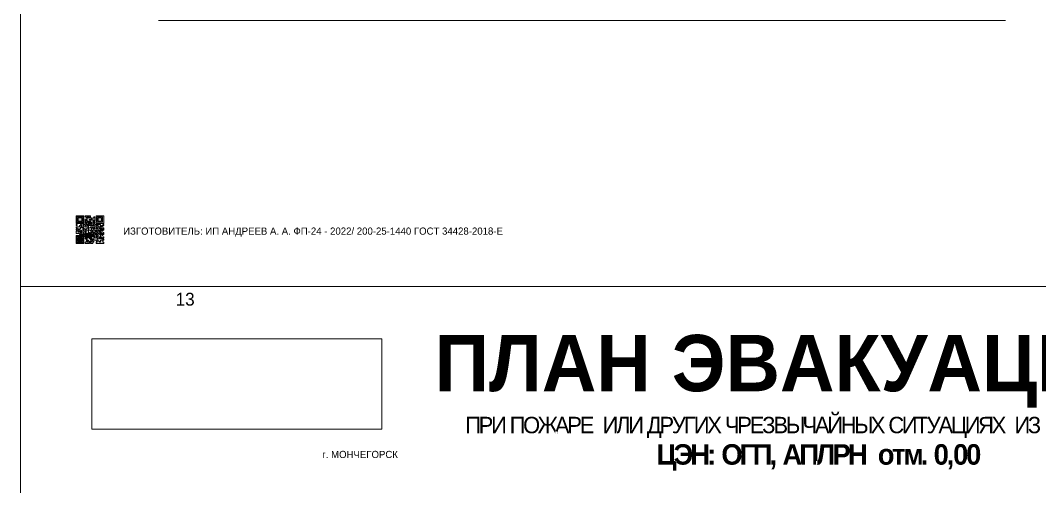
# Model space of a CAD drawing. Header units: millimetres. Extents: x 13810 to 67229, y 12374 to 21950.
# Drawn here: x 42978.8 to 43376.2, y 15261.1 to 15442.9 of the extents above; entities that cross this region are included whole.
import ezdxf

# ---------------------------------------------------------------- set-up
doc = ezdxf.new("R2010")
doc.units = ezdxf.units.MM
doc.styles.add('обычный', font='arial.ttf')
picture_1 = doc.add_image_def('image1.jpg', size_in_pixel=(337, 105))

# ---------------------------------------------------------------- blocks, each defined once
blk = doc.blocks.new('QR')
at = {"lineweight": 0}
h = blk.add_hatch(color=256, dxfattribs=at)
h.dxf.hatch_style = 1
h.paths.add_polyline_path([(9241.16, 2687.38), (9242.01, 2687.38), (9242.01, 2687.83), (9241.59, 2687.83), (9241.59, 2688.68), (9239.45, 2688.68), (9239.45, 2688.25), (9239.86, 2688.25), (9239.86, 2687.83), (9240.29, 2687.83), (9240.29, 2688.25), (9241.16, 2688.25), (9241.16, 2687.83), (9240.29, 2687.83), (9240.29, 2687.38), (9239.45, 2687.38), (9239.45, 2685.22), (9238.57, 2685.22), (9238.57, 2684.8), (9239.02, 2684.8), (9239.02, 2684.37), (9238.13, 2684.37), (9238.13, 2683.92), (9239.02, 2683.92), (9239.02, 2683.5), (9239.44, 2683.5), (9239.44, 2682.64), (9239.87, 2682.64), (9239.87, 2682.18), (9239.44, 2682.18), (9239.44, 2682.64), (9238.13, 2682.64), (9238.13, 2681.76), (9237.71, 2681.76), (9237.71, 2682.64), (9238.13, 2682.64), (9238.13, 2683.07), (9237.27, 2683.07), (9237.27, 2683.51), (9237.71, 2683.51), (9237.71, 2684.37), (9238.13, 2684.37), (9238.13, 2685.22), (9237.71, 2685.22), (9237.71, 2684.8), (9237.28, 2684.8), (9237.28, 2684.38), (9235.98, 2684.38), (9235.98, 2683.92), (9236.4, 2683.92), (9236.4, 2683.49), (9236.84, 2683.49), (9236.84, 2683.07), (9236.4, 2683.07), (9236.4, 2682.64), (9235.98, 2682.64), (9235.98, 2681.76), (9237.29, 2681.76), (9237.29, 2681.33), (9239.43, 2681.33), (9239.43, 2681.76), (9240.74, 2681.76), (9240.74, 2683.05), (9239.87, 2683.05), (9239.87, 2683.5), (9240.29, 2683.5), (9240.29, 2683.91), (9240.74, 2683.91), (9240.74, 2684.81), (9240.29, 2684.81), (9240.29, 2684.79), (9240.29, 2684.37), (9239.45, 2684.37), (9239.45, 2684.8), (9239.87, 2684.8), (9239.87, 2685.21), (9240.74, 2685.21), (9240.74, 2686.1), (9240.29, 2686.1), (9240.29, 2685.64), (9239.86, 2685.64), (9239.86, 2686.95), (9240.29, 2686.95), (9240.29, 2686.52), (9240.74, 2686.52), (9240.74, 2686.1), (9241.16, 2686.1), (9241.16, 2686.53), (9241.59, 2686.53), (9241.59, 2686.1), (9242.02, 2686.1), (9242.02, 2685.21), (9241.59, 2685.21), (9241.59, 2686.1), (9241.16, 2686.1), (9241.16, 2685.21), (9240.74, 2685.21), (9240.74, 2684.81), (9242.89, 2684.81), (9242.89, 2685.22), (9242.47, 2685.22), (9242.47, 2686.11), (9242.89, 2686.11), (9242.89, 2686.52), (9242.46, 2686.52), (9242.46, 2686.95), (9242.89, 2686.95), (9242.89, 2686.52), (9243.32, 2686.52), (9243.32, 2688.26), (9242.9, 2688.26), (9242.9, 2687.83), (9242.47, 2687.83), (9242.47, 2687.38), (9242.01, 2687.38), (9242.01, 2686.94), (9241.16, 2686.94)])
h.paths.add_polyline_path([(9239.02, 2682.18), (9239.02, 2681.76), (9238.54, 2681.76), (9238.54, 2682.18)], flags=16)
h.paths.add_polyline_path([(9237.27, 2682.65), (9237.27, 2682.19), (9236.83, 2682.19), (9236.83, 2682.65)], flags=16)
h = blk.add_hatch(color=256, dxfattribs=at)
h.dxf.hatch_style = 1
h.paths.add_polyline_path([(9238.15, 2687.83), (9236.83, 2687.83), (9236.83, 2686.52), (9238.15, 2686.52)], flags=0)
h.paths.add_polyline_path([(9239.01, 2685.65), (9239.01, 2688.68), (9235.98, 2688.68), (9235.98, 2685.65)])
h.paths.add_polyline_path([(9236.41, 2686.1), (9236.41, 2688.26), (9238.56, 2688.26), (9238.56, 2686.1)], flags=16)
h.paths.add_polyline_path([(9236.83, 2686.52), (9236.83, 2687.83), (9238.15, 2687.83), (9238.15, 2686.52)], flags=0)
h = blk.add_hatch(color=256, dxfattribs=at)
h.dxf.hatch_style = 1
h.paths.add_polyline_path([(9238.15, 2686.52), (9238.15, 2687.83), (9236.83, 2687.83), (9236.83, 2686.52)])
h.paths.add_polyline_path([(9245.91, 2686.52), (9245.91, 2687.83), (9244.59, 2687.83), (9244.59, 2686.52)], flags=0)
h.paths.add_polyline_path([(9246.77, 2685.65), (9246.77, 2688.68), (9243.74, 2688.68), (9243.74, 2685.65)])
h.paths.add_polyline_path([(9244.17, 2686.1), (9244.17, 2688.26), (9246.32, 2688.26), (9246.32, 2686.1)], flags=16)
h.paths.add_polyline_path([(9244.59, 2686.52), (9244.59, 2687.83), (9245.91, 2687.83), (9245.91, 2686.52)], flags=0)
h = blk.add_hatch(color=256, dxfattribs=at)
h.dxf.hatch_style = 1
h.paths.add_polyline_path([(9240.75, 2681.76), (9240.75, 2681.35), (9241.17, 2681.35), (9241.17, 2681.76)])
h.paths.add_polyline_path([(9241.6, 2682.18), (9241.17, 2682.18), (9241.17, 2681.76), (9241.6, 2681.76)])
h.paths.add_polyline_path([(9242.47, 2681.34), (9242.47, 2682.19), (9242.02, 2682.19), (9242.02, 2681.76), (9241.6, 2681.76), (9241.6, 2681.34)])
h.paths.add_polyline_path([(9239.87, 2678.3), (9239.44, 2678.3), (9239.44, 2677.89), (9241.17, 2677.89), (9241.17, 2678.3), (9240.28, 2678.3), (9240.28, 2678.73), (9239.87, 2678.73)])
h.paths.add_polyline_path([(9240.75, 2678.73), (9240.75, 2679.19), (9240.28, 2679.19), (9240.28, 2678.73)])
h.paths.add_polyline_path([(9241.6, 2678.73), (9241.17, 2678.73), (9241.17, 2678.3), (9241.6, 2678.3)])
h.paths.add_polyline_path([(9242.02, 2678.3), (9241.6, 2678.3), (9241.6, 2677.89), (9242.48, 2677.89), (9242.48, 2678.31), (9242.9, 2678.31), (9242.9, 2678.73), (9242.02, 2678.73)])
h.paths.add_polyline_path([(9246.36, 2684.37), (9246.36, 2684.79), (9245.93, 2684.79), (9245.93, 2684.37)])
h.paths.add_polyline_path([(9246.78, 2685.2), (9246.36, 2685.2), (9246.36, 2684.79), (9246.78, 2684.79)])
h.paths.add_polyline_path([(9245.91, 2687.83), (9244.59, 2687.83), (9244.59, 2686.52), (9245.91, 2686.52)])
h = blk.add_hatch(color=256, dxfattribs=at)
h.dxf.hatch_style = 1
h.paths.add_polyline_path([(9243.32, 2686.11), (9242.89, 2686.11), (9242.89, 2685.64), (9243.32, 2685.64)])
h.paths.add_polyline_path([(9239.02, 2683.07), (9239.02, 2683.5), (9238.56, 2683.5), (9238.56, 2683.07)])
h.paths.add_polyline_path([(9236.4, 2684.8), (9236.4, 2685.22), (9235.98, 2685.22), (9235.98, 2684.8)])
h.paths.add_polyline_path([(9236.4, 2683.07), (9236.4, 2683.49), (9235.98, 2683.49), (9235.98, 2683.07)])
h = blk.add_hatch(color=256, dxfattribs=at)
h.dxf.hatch_style = 1
h.paths.add_polyline_path([(9243.32, 2682.64), (9243.32, 2683.07), (9244.62, 2683.07), (9244.62, 2684.37), (9243.74, 2684.37), (9243.74, 2684.8), (9244.62, 2684.8), (9244.62, 2684.37), (9245.48, 2684.37), (9245.48, 2685.22), (9243.32, 2685.22), (9243.32, 2683.5), (9242.89, 2683.5), (9242.89, 2683.06), (9242.01, 2683.06), (9242.01, 2683.91), (9242.47, 2683.91), (9242.47, 2683.5), (9242.89, 2683.5), (9242.89, 2684.38), (9241.59, 2684.38), (9241.59, 2683.91), (9240.74, 2683.91), (9240.74, 2683.05), (9241.59, 2683.05), (9241.59, 2682.64), (9242.47, 2682.64), (9242.47, 2682.19), (9242.91, 2682.19), (9242.91, 2681.34), (9242.48, 2681.34), (9242.48, 2680.91), (9242.91, 2680.91), (9242.91, 2679.17), (9243.75, 2679.17), (9243.75, 2678.73), (9244.2, 2678.73), (9244.2, 2678.3), (9243.75, 2678.3), (9243.75, 2677.88), (9246.78, 2677.88), (9246.78, 2678.3), (9246.35, 2678.3), (9246.35, 2679.19), (9245.48, 2679.19), (9245.48, 2678.31), (9245.05, 2678.31), (9245.05, 2678.73), (9244.62, 2678.73), (9244.62, 2679.19), (9244.2, 2679.19), (9244.2, 2679.61), (9245.05, 2679.61), (9245.05, 2680.46), (9245.48, 2680.46), (9245.48, 2681.34), (9245.04, 2681.34), (9245.04, 2681.76), (9244.63, 2681.76), (9244.63, 2682.19), (9244.21, 2682.19), (9244.21, 2681.76), (9243.32, 2681.76), (9243.32, 2682.19), (9244.21, 2682.19), (9244.21, 2682.64)])
h.paths.add_polyline_path([(9243.75, 2683.49), (9243.75, 2683.92), (9244.21, 2683.92), (9244.21, 2683.49)], flags=16)
h.paths.add_polyline_path([(9243.32, 2681.34), (9244.63, 2681.34), (9244.63, 2680.04), (9243.32, 2680.04)], flags=16)
h.paths.add_polyline_path([(9243.76, 2680.89), (9244.18, 2680.89), (9244.18, 2680.48), (9243.76, 2680.48)], flags=0)
h = blk.add_hatch(color=256, dxfattribs=at)
h.dxf.hatch_style = 1
h.paths.add_polyline_path([(9246.36, 2683.07), (9246.78, 2683.07), (9246.78, 2683.92), (9246.36, 2683.92), (9246.36, 2683.49), (9245.92, 2683.49), (9245.92, 2683.92), (9245.06, 2683.92), (9245.06, 2683.49), (9245.48, 2683.49), (9245.48, 2683.07), (9244.62, 2683.07), (9244.62, 2682.65), (9245.05, 2682.65), (9245.05, 2682.18), (9245.48, 2682.18), (9245.48, 2682.65), (9246.36, 2682.65)])
h.paths.add_polyline_path([(9246.78, 2682.18), (9246.36, 2682.18), (9246.36, 2681.75), (9245.92, 2681.75), (9245.92, 2682.18), (9245.48, 2682.18), (9245.48, 2681.34), (9245.48, 2681.34), (9245.94, 2681.34), (9245.94, 2680.91), (9246.36, 2680.91), (9246.36, 2681.34), (9246.78, 2681.34)])
h = blk.add_hatch(color=256, dxfattribs=at)
h.dxf.hatch_style = 1
h.paths.add_polyline_path([(9235.98, 2680.9), (9235.98, 2677.86), (9239.02, 2677.86), (9239.02, 2680.9)])
h.paths.add_polyline_path([(9238.57, 2680.48), (9238.57, 2678.32), (9236.41, 2678.32), (9236.41, 2680.48)], flags=16)
h.paths.add_polyline_path([(9238.15, 2680.05), (9238.15, 2678.74), (9236.83, 2678.74), (9236.83, 2680.05)], flags=0)
h = blk.add_hatch(color=256, dxfattribs=at)
h.dxf.hatch_style = 1
h.paths.add_polyline_path([(9238.15, 2680.05), (9236.83, 2680.05), (9236.83, 2678.74), (9238.15, 2678.74)])
h = blk.add_hatch(color=256, dxfattribs=at)
h.dxf.hatch_style = 1
h.paths.add_polyline_path([(9242.02, 2680.46), (9242.48, 2680.46), (9242.48, 2680.91), (9241.58, 2680.91), (9241.58, 2681.35), (9241.17, 2681.35), (9241.17, 2680.91), (9240.75, 2680.91), (9240.75, 2681.33), (9239.43, 2681.33), (9239.43, 2680.46), (9239.86, 2680.46), (9239.86, 2680.92), (9240.3, 2680.92), (9240.3, 2680.46), (9239.86, 2680.46), (9239.86, 2680.04), (9239.44, 2680.04), (9239.44, 2679.62), (9239.86, 2679.62), (9239.86, 2679.19), (9240.29, 2679.19), (9240.29, 2680.03), (9241.18, 2680.03), (9241.18, 2680.47), (9241.6, 2680.47), (9241.6, 2680.03), (9241.18, 2680.03), (9241.18, 2679.61), (9241.6, 2679.61), (9241.6, 2679.19), (9242.47, 2679.19), (9242.47, 2679.6), (9242.02, 2679.6)])
h = blk.add_hatch(color=256, dxfattribs=at)
h.dxf.hatch_style = 1
h.paths.add_polyline_path([(9244.18, 2680.48), (9244.18, 2680.89), (9243.76, 2680.89), (9243.76, 2680.48)])
h = blk.add_hatch(color=256, dxfattribs=at)
h.dxf.hatch_style = 1
h.paths.add_polyline_path([(9245.93, 2680.04), (9245.93, 2680.46), (9245.48, 2680.46), (9245.48, 2679.62), (9246.35, 2679.62), (9246.35, 2680.04)])
h.paths.add_polyline_path([(9246.78, 2680.04), (9246.78, 2680.46), (9246.35, 2680.46), (9246.35, 2680.04)])
h.paths.add_polyline_path([(9246.78, 2679.18), (9246.78, 2679.62), (9246.35, 2679.62), (9246.35, 2679.18)])
for points in [[(9237.71, 2685.22), (9238.13, 2685.22), (9238.13, 2684.37), (9237.71, 2684.37), (9237.71, 2683.51), (9237.27, 2683.51), (9237.27, 2683.07), (9238.13, 2683.07), (9238.13, 2682.64), (9237.71, 2682.64), (9237.71, 2681.76), (9238.13, 2681.76), (9238.13, 2682.64), (9239.44, 2682.64), (9239.44, 2683.5), (9239.02, 2683.5), (9239.02, 2683.07), (9238.56, 2683.07), (9238.56, 2683.5), (9239.02, 2683.5), (9239.02, 2683.92), (9238.13, 2683.92), (9238.13, 2684.37), (9239.02, 2684.37), (9239.02, 2684.8), (9238.57, 2684.8), (9238.57, 2685.22), (9239.45, 2685.22), (9239.45, 2687.38), (9240.29, 2687.38), (9240.29, 2687.83), (9239.86, 2687.83), (9239.86, 2688.25), (9239.45, 2688.25), (9239.45, 2688.68), (9241.59, 2688.68), (9241.59, 2687.83), (9242.01, 2687.83), (9242.01, 2687.38), (9242.47, 2687.38), (9242.47, 2687.83), (9242.9, 2687.83), (9242.9, 2688.26), (9243.32, 2688.26), (9243.32, 2686.52), (9242.89, 2686.52), (9242.89, 2686.11), (9243.32, 2686.11), (9243.32, 2685.64), (9242.89, 2685.64), (9242.89, 2686.11), (9242.47, 2686.11), (9242.47, 2685.22), (9242.89, 2685.22), (9242.89, 2684.81), (9240.74, 2684.81), (9240.74, 2683.91), (9241.59, 2683.91), (9241.59, 2684.38), (9242.89, 2684.38), (9242.89, 2683.5), (9242.47, 2683.5), (9242.47, 2683.91), (9242.01, 2683.91), (9242.01, 2683.06), (9242.89, 2683.06), (9242.89, 2683.5), (9243.32, 2683.5), (9243.32, 2685.22), (9245.48, 2685.22), (9245.48, 2684.37), (9244.62, 2684.37), (9244.62, 2683.07), (9245.48, 2683.07), (9245.48, 2683.49), (9245.06, 2683.49), (9245.06, 2683.92), (9245.92, 2683.92), (9245.92, 2683.49), (9246.36, 2683.49), (9246.36, 2683.92), (9246.78, 2683.92), (9246.78, 2683.07), (9246.36, 2683.07), (9246.36, 2682.65), (9245.48, 2682.65), (9245.48, 2682.18), (9245.92, 2682.18), (9245.92, 2681.75), (9246.36, 2681.75), (9246.36, 2682.18), (9246.78, 2682.18), (9246.78, 2681.34), (9246.36, 2681.34), (9246.36, 2680.91), (9245.94, 2680.91), (9245.94, 2681.34), (9245.48, 2681.34), (9245.48, 2680.46), (9245.93, 2680.46), (9245.93, 2680.04), (9246.35, 2680.04), (9246.35, 2680.46), (9246.78, 2680.46), (9246.78, 2680.04), (9246.78, 2680.04), (9246.35, 2680.04), (9246.35, 2679.62), (9246.78, 2679.62), (9246.78, 2679.18), (9246.35, 2679.18), (9246.35, 2678.3), (9246.78, 2678.3), (9246.78, 2677.88), (9243.75, 2677.88), (9243.75, 2678.3), (9244.2, 2678.3), (9244.2, 2678.73), (9243.75, 2678.73), (9243.75, 2679.17), (9242.91, 2679.17), (9242.91, 2680.91), (9242.48, 2680.91), (9242.48, 2680.46), (9242.02, 2680.46), (9242.02, 2679.6), (9242.47, 2679.6), (9242.47, 2679.19), (9241.6, 2679.19), (9241.6, 2679.61), (9241.18, 2679.61), (9241.18, 2680.03), (9240.29, 2680.03), (9240.29, 2679.19), (9240.75, 2679.19), (9240.75, 2678.73), (9240.28, 2678.73), (9240.28, 2678.3), (9241.17, 2678.3), (9241.17, 2678.73), (9241.6, 2678.73), (9241.6, 2678.3), (9242.02, 2678.3), (9242.02, 2678.73), (9242.9, 2678.73), (9242.9, 2678.31), (9242.48, 2678.31), (9242.48, 2677.89), (9241.6, 2677.89), (9241.6, 2678.3), (9241.17, 2678.3), (9241.17, 2677.89), (9239.44, 2677.89), (9239.44, 2678.3), (9239.87, 2678.3), (9239.87, 2678.73), (9240.28, 2678.73), (9240.28, 2679.19), (9240.29, 2679.19), (9239.86, 2679.19), (9239.86, 2679.62), (9239.44, 2679.62), (9239.44, 2680.04), (9239.86, 2680.04), (9239.86, 2680.46), (9239.43, 2680.46), (9239.43, 2681.33), (9237.29, 2681.33), (9237.29, 2681.76), (9235.98, 2681.76), (9235.98, 2682.64), (9236.4, 2682.64), (9236.4, 2683.07), (9235.98, 2683.07), (9235.98, 2683.49), (9236.4, 2683.49), (9236.4, 2683.92), (9235.98, 2683.92), (9235.98, 2684.38), (9237.28, 2684.38), (9237.28, 2684.8), (9237.71, 2684.8), (9237.71, 2685.22), (9237.92, 2685.22)], [(9240.74, 2686.1), (9240.74, 2686.52), (9240.29, 2686.52), (9240.29, 2686.95), (9239.86, 2686.95), (9239.86, 2685.64), (9240.29, 2685.64), (9240.29, 2686.1), (9240.74, 2686.1), (9240.74, 2686.52)], [(9240.74, 2683.05), (9240.74, 2681.76), (9239.43, 2681.76), (9239.43, 2681.33), (9240.75, 2681.33), (9240.75, 2681.35), (9240.75, 2680.91), (9241.17, 2680.91), (9241.17, 2681.35), (9241.58, 2681.35), (9241.58, 2680.91), (9242.48, 2680.91), (9242.48, 2681.34), (9242.91, 2681.34), (9242.91, 2682.19), (9242.47, 2682.19), (9242.47, 2682.64), (9241.59, 2682.64), (9241.59, 2683.05), (9240.74, 2683.05)], [(9240.74, 2685.21), (9239.87, 2685.21), (9239.87, 2684.8), (9239.45, 2684.8), (9239.45, 2684.37), (9240.29, 2684.37), (9240.29, 2684.79), (9240.29, 2684.81), (9240.74, 2684.81), (9240.74, 2685.21), (9239.87, 2685.21)], [(9240.74, 2683.91), (9240.29, 2683.91), (9240.29, 2683.5), (9239.87, 2683.5), (9239.87, 2683.05), (9240.74, 2683.05), (9240.74, 2683.91)], [(9244.62, 2683.07), (9243.32, 2683.07), (9243.32, 2682.64), (9244.21, 2682.64), (9244.21, 2682.19), (9243.32, 2682.19), (9243.32, 2681.76), (9244.21, 2681.76), (9244.21, 2682.19), (9244.63, 2682.19), (9244.63, 2681.76), (9245.04, 2681.76), (9245.04, 2681.34), (9245.48, 2681.34)], [(9244.62, 2684.37), (9244.62, 2684.8), (9243.74, 2684.8), (9243.74, 2684.37), (9244.62, 2684.37)], [(9245.48, 2682.18), (9245.05, 2682.18), (9245.05, 2682.65), (9244.62, 2682.65), (9244.62, 2683.07)], [(9239.86, 2680.46), (9239.86, 2680.92), (9240.3, 2680.92), (9240.3, 2680.46), (9239.86, 2680.46)], [(9241.6, 2681.76), (9242.02, 2681.76), (9242.02, 2682.19), (9242.47, 2682.19), (9242.47, 2681.34), (9241.6, 2681.34), (9241.6, 2681.76)], [(9245.48, 2680.46), (9245.05, 2680.46), (9245.05, 2679.61), (9244.2, 2679.61), (9244.2, 2679.19), (9244.62, 2679.19), (9244.62, 2678.73), (9245.05, 2678.73), (9245.05, 2678.31), (9245.48, 2678.31), (9245.48, 2679.19), (9246.35, 2679.19), (9246.35, 2679.07)], [(9245.48, 2682.18), (9245.48, 2681.34)], [(9246.35, 2679.62), (9245.48, 2679.62), (9245.48, 2680.46)], [(9245.48, 2680.46), (9245.48, 2679.62), (9246.35, 2679.62), (9246.35, 2680.04), (9245.93, 2680.04), (9245.93, 2680.46), (9245.48, 2680.46), (9245.48, 2679.62)], [(9246.35, 2679.62), (9246.35, 2679.18)]]:
    blk.add_lwpolyline(points, dxfattribs=at)
for points in [[(9235.98, 2685.65), (9239.01, 2685.65), (9239.01, 2688.68), (9235.98, 2688.68)], [(9236.41, 2688.26), (9238.56, 2688.26), (9238.56, 2686.1), (9236.41, 2686.1)], [(9236.83, 2687.83), (9238.15, 2687.83), (9238.15, 2686.52), (9236.83, 2686.52)], [(9240.29, 2687.83), (9241.16, 2687.83), (9241.16, 2688.25), (9240.29, 2688.25)], [(9240.29, 2688.25), (9241.16, 2688.25), (9241.16, 2687.83), (9240.29, 2687.83)], [(9242.01, 2687.38), (9241.16, 2687.38), (9241.16, 2686.94), (9242.01, 2686.94)], [(9241.16, 2687.38), (9242.01, 2687.38), (9242.01, 2686.94), (9241.16, 2686.94)], [(9241.16, 2686.53), (9241.59, 2686.53), (9241.59, 2686.1), (9241.16, 2686.1)], [(9242.89, 2686.52), (9242.46, 2686.52), (9242.46, 2686.95), (9242.89, 2686.95)], [(9243.74, 2685.65), (9246.77, 2685.65), (9246.77, 2688.68), (9243.74, 2688.68)], [(9244.17, 2688.26), (9246.32, 2688.26), (9246.32, 2686.1), (9244.17, 2686.1)], [(9244.59, 2687.83), (9245.91, 2687.83), (9245.91, 2686.52), (9244.59, 2686.52)], [(9235.98, 2684.8), (9236.4, 2684.8), (9236.4, 2685.22), (9235.98, 2685.22)], [(9236.4, 2683.07), (9236.84, 2683.07), (9236.84, 2683.49), (9236.4, 2683.49)], [(9236.83, 2682.19), (9237.27, 2682.19), (9237.27, 2682.65), (9236.83, 2682.65)], [(9239.44, 2682.64), (9239.87, 2682.64), (9239.87, 2682.18), (9239.44, 2682.18)], [(9241.16, 2686.1), (9240.74, 2686.1), (9240.74, 2685.21), (9241.16, 2685.21)], [(9241.59, 2686.1), (9242.02, 2686.1), (9242.02, 2685.21), (9241.59, 2685.21)], [(9243.75, 2683.92), (9244.21, 2683.92), (9244.21, 2683.49), (9243.75, 2683.49)], [(9245.93, 2684.79), (9246.36, 2684.79), (9246.36, 2684.37), (9245.93, 2684.37)], [(9246.36, 2685.2), (9246.78, 2685.2), (9246.78, 2684.79), (9246.36, 2684.79)], [(9235.98, 2677.86), (9239.02, 2677.86), (9239.02, 2680.9), (9235.98, 2680.9)], [(9236.41, 2680.48), (9238.57, 2680.48), (9238.57, 2678.32), (9236.41, 2678.32)], [(9236.83, 2680.05), (9238.15, 2680.05), (9238.15, 2678.74), (9236.83, 2678.74)], [(9238.54, 2682.18), (9239.02, 2682.18), (9239.02, 2681.76), (9238.54, 2681.76)], [(9240.75, 2681.76), (9241.17, 2681.76), (9241.17, 2681.35), (9240.75, 2681.35)], [(9241.17, 2682.18), (9241.6, 2682.18), (9241.6, 2681.76), (9241.17, 2681.76)], [(9241.18, 2680.03), (9241.6, 2680.03), (9241.6, 2680.47), (9241.18, 2680.47)], [(9243.32, 2680.04), (9244.63, 2680.04), (9244.63, 2681.34), (9243.32, 2681.34)], [(9243.76, 2680.89), (9244.18, 2680.89), (9244.18, 2680.48), (9243.76, 2680.48)]]:
    blk.add_lwpolyline(points, close=True, dxfattribs=at)

msp = doc.modelspace()

# ---------------------------------------------------------------- linework, layer by layer
at = {"color": 126, "lineweight": 0, "true_color": 0x008754}
for points in [[(42978.76, 15734.12), (43578.76, 15734.12), (43578.76, 15339.12), (42978.76, 15339.12)], [(42978.76, 15734.12), (43578.76, 15734.12), (43578.76, 15339.12), (42978.76, 15339.12)], [(42978.76, 15734.12), (43578.76, 15734.12), (43578.76, 15339.12), (42978.76, 15339.12)], [(42978.76, 15734.12), (43578.76, 15734.12), (43578.76, 15339.12), (42978.76, 15339.12)], [(42978.76, 15339.12), (43578.76, 15339.12), (43578.76, 14944.12), (42978.76, 14944.12)], [(42978.76, 15339.12), (43578.76, 15339.12), (43578.76, 14944.12), (42978.76, 14944.12)], [(42978.76, 15339.12), (43578.76, 15339.12), (43578.76, 14944.12), (42978.76, 14944.12)], [(42978.76, 15339.12), (43578.76, 15339.12), (43578.76, 14944.12), (42978.76, 14944.12)]]:
    msp.add_lwpolyline(points, close=True, dxfattribs=at)
at = {"lineweight": 0}
msp.add_lwpolyline([(43032.61, 15442.94), (43362.87, 15442.94)], dxfattribs=at)

# ---------------------------------------------------------------- block references
at = {"color": 22, "lineweight": 100, "true_color": 0xbb1e10}
msp.add_blockref('QR', (33764.52, 12678.07), dxfattribs=at)

# ---------------------------------------------------------------- texts
at = {"lineweight": 0, "style": 'обычный'}
for s, insert, char_height, width, attachment_point in [('\\pi-8.4,l8.4,t8.4;{\\fProxima Nova Rg|b0|i0|c204|p2;ИЗГОТОВИТЕЛЬ: ИП АНДРЕЕВ А. А.\\fProxima Nova Rg|b0|i0|c0|p2; \\fProxima Nova Rg|b0|i0|c204|p2;ФП-24 - 2022/ 200-25-1440 ГОСТ 34428-2018-Е\\H1.2266x; }', (43092.87, 15360.33), 2.8, 191.3484, 5), ('{\\fProxima Nova Rg|b0|i0|c204|p2;13\\H1.1967x; }', (43042.99, 15334.14), 5, 126.6484, 5), ('{\\fProxima Nova Rg|b1|i0|c204|p2;ПЛАН ЭВАКУАЦИИ}', (43140.3, 15320.25), 22, 493.8901, 1), ('\\pi-8.4,l8.4,t8.4;{\\fProxima Nova Rg|b0|i0|c204|p2;г. МОНЧЕГОРСК\\H1.1997x; }', (43111.21, 15273.59), 2.8, 126.6484, 5)]:
    msp.add_mtext(s, dxfattribs=dict(at, insert=insert, char_height=char_height, width=width, attachment_point=attachment_point))
at = {"color": 0, "lineweight": 0, "insert": (43289.69, 15288.46), "char_height": 8, "width": 449.2158, "attachment_point": 5, "style": 'обычный'}
msp.add_mtext('{\\fArial Black|b1|i0|c204|p34;\\H2x;\\T0.85;  \\fArial Narrow|b0|i0|c204|p34;\\H0.8x;\\W0.9;\\P\\fProxima Nova Rg|b0|i0|c204|p2;\\H0.5x;\\W1;\\C256;ПРИ ПОЖАРЕ  ИЛИ ДРУГИХ ЧРЕЗВЫЧАЙНЫХ СИТУАЦИЯХ  ИЗ ПОМЕЩЕНИЙ \\fProxima Nova Rg|b1|i0|c204|p2;\\H1.25x;\\PЦЭН: ОГП, АПЛРН  отм. 0,00}', dxfattribs=at)

# ---------------------------------------------------------------- pictures from other files: only their frames are drawn
at = {"color": 7, "lineweight": 0, "true_color": 0xf5f5ff}
image = msp.add_image(picture_1, insert=(43006.56, 15283.51), size_in_units=(113.11, 35.24), dxfattribs=at)
image.dxf.flags = 7

doc.saveas('drawing.dxf')
